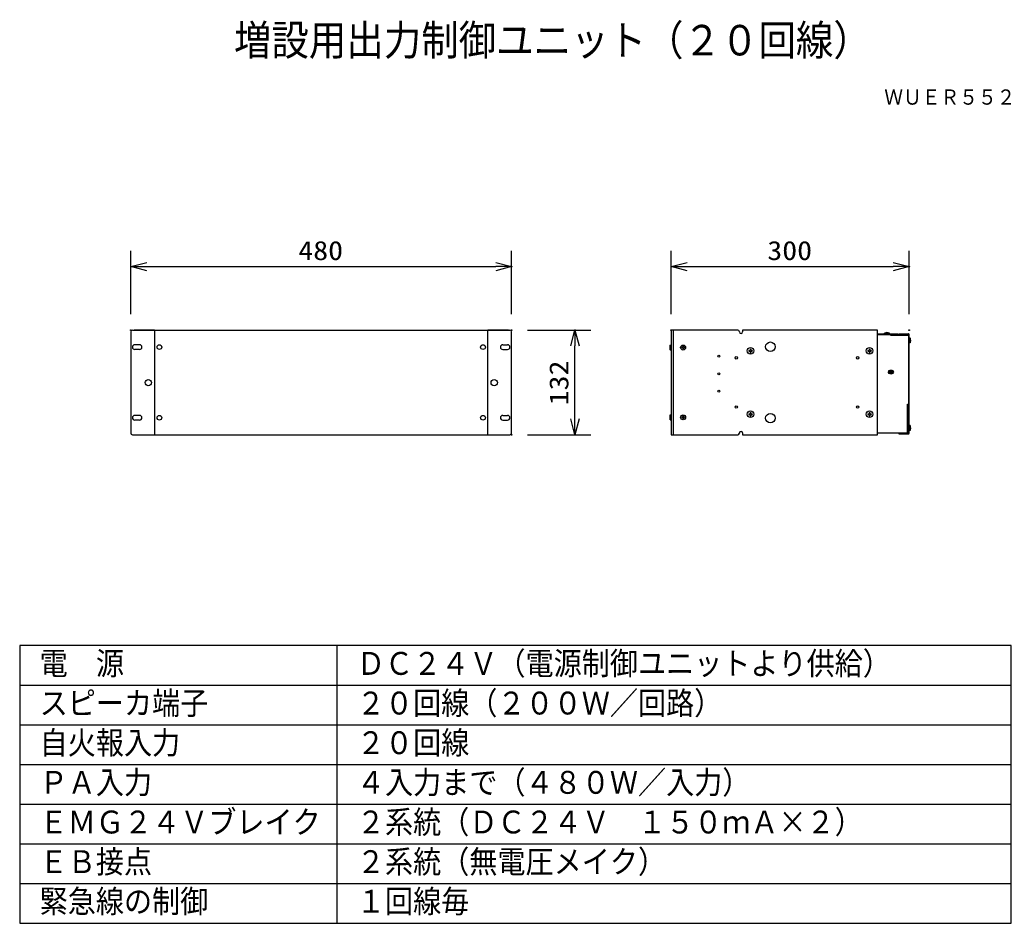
# Model space of a CAD drawing. Units: millimetres, scale not verified. Extents: x -63 to 63, y -57 to 57.
import ezdxf
from ezdxf.enums import TextEntityAlignment as Align

# ---------------------------------------------------------------- set-up
doc = ezdxf.new("R2010")
doc.units = ezdxf.units.MM
doc.header["$LTSCALE"] = 0.190236
doc.header["$PDMODE"] = 32
doc.header["$PDSIZE"] = 0.0951
for name, color, linetype in [('0-0_MOJI1', 2, 'Continuous'), ('0-1_TOUROKU', 1, 'Continuous'), ('0-2_GAIKEI', 1, 'Continuous'), ('0-3_WAKU', 1, 'Continuous'), ('0-4_SUNPO', 3, 'Continuous'), ('0-5_DEFPOINTS', 7, 'Continuous')]:
    doc.layers.add(name, color=color, linetype=linetype)
doc.styles.add('ＭＳ ゴシック', font='')
doc.styles.get('ＭＳ ゴシック').set_extended_font_data('MS Gothic')

# ---------------------------------------------------------------- blocks, each defined once
blk = doc.blocks.new('_OPEN30')
at = {"layer": '0-3_WAKU', "color": 7}
blk.add_line((0, 0), (-1, 0), dxfattribs=at)
blk.add_lwpolyline([(-1, 0.26795), (0, 0), (-1, -0.26795)], dxfattribs=at)

msp = doc.modelspace()

# ---------------------------------------------------------------- linework, layer by layer
at = {"layer": '0-2_GAIKEI', "color": 3}
for p, q in [((19.6381, 20.283), (19.6381, 28.283)), ((49.6381, 20.283), (49.6381, 28.283)), ((21.6381, 26.283), (47.6381, 26.283))]:
    msp.add_line(p, q, dxfattribs=at)
at = {"layer": '0-2_GAIKEI', "color": 7}
for p, q in [((-48.5001, 18.0835), (-48.5001, 5.2824)), ((-48.3006, 18.283), (-45.5001, 18.283)), ((-45.5001, 18.283), (-48.1012, 18.283)), ((-45.5001, 18.283), (-3.5, 18.283)), ((-45.5001, 18.283), (-45.5001, 5.083)), ((-3.5, 5.083), (-3.5, 18.283)), ((-0.5, 5.2824), (-0.5, 18.0835)), ((19.6381, 18.283), (19.6381, 5.083)), ((28.0381, 18.283), (19.6381, 18.283)), ((28.2381, 18.083), (28.2381, 18.053)), ((45.6381, 18.283), (28.6381, 18.283)), ((28.6381, 18.283), (28.6381, 18.053)), ((45.6381, 5.083), (45.6381, 18.283)), ((48.1381, 17.783), (45.6381, 17.783)), ((48.1381, 17.683), (45.6381, 17.683)), ((48.1381, 17.683), (48.1381, 17.583)), ((48.2381, 17.583), (48.2381, 17.683)), ((48.3381, 17.833), (48.3381, 17.733)), ((48.3381, 17.833), (49.5381, 17.833)), ((49.5381, 17.733), (48.3381, 17.733)), ((49.5381, 17.733), (49.5381, 5.283)), ((49.6381, 5.283), (49.6381, 17.733)), ((-48.3006, 5.083), (-45.5001, 5.083)), ((-48.1012, 5.083), (-45.5001, 5.083)), ((-45.5001, 5.083), (-3.5, 5.083)), ((-3.5, 5.083), (-0.6994, 5.083)), ((19.6381, 5.083), (28.0381, 5.083)), ((28.2381, 5.313), (28.2381, 5.283)), ((28.6381, 5.313), (28.6381, 5.083)), ((28.6381, 5.083), (45.6381, 5.083)), ((45.6381, 5.333), (49.4381, 5.333)), ((48.3381, 5.283), (48.3381, 5.183)), ((49.5381, 5.283), (48.3381, 5.283)), ((48.3381, 5.183), (49.5381, 5.183))]:
    msp.add_line(p, q, dxfattribs=at)
at = {"layer": '0-2_GAIKEI'}
for p, q in [((19.8681, 18.283), (19.8681, 5.083)), ((46.5231, 17.782), (46.5349, 17.9166)), ((46.5349, 17.9166), (47.1413, 17.9166)), ((47.1531, 17.782), (47.1413, 17.9166)), ((-47.4031, 16.4331), (-48.0015, 16.4331)), ((-1.5969, 16.4331), (-0.9986, 16.4331)), ((21.1031, 16.263), (21.1031, 16.153)), ((21.1731, 16.263), (21.1031, 16.263)), ((21.1731, 16.263), (21.1731, 16.153)), ((49.7717, 17.2862), (49.6372, 17.298)), ((-47.4031, 15.8348), (-48.0015, 15.8348)), ((-1.5969, 15.8348), (-0.9986, 15.8348)), ((19.5035, 15.7798), (19.6381, 15.768)), ((20.9581, 16.118), (20.9581, 16.048)), ((21.0681, 16.118), (20.9581, 16.118)), ((21.0681, 16.048), (20.9581, 16.048)), ((21.1031, 16.013), (21.1031, 15.903)), ((21.1731, 15.903), (21.1031, 15.903)), ((21.1731, 16.013), (21.1731, 15.903)), ((21.3181, 16.118), (21.2081, 16.118)), ((21.3181, 16.048), (21.2081, 16.048)), ((21.3181, 16.118), (21.3181, 16.048)), ((29.4281, 15.728), (29.5481, 15.728)), ((29.5931, 15.893), (29.5931, 15.773)), ((29.5931, 15.893), (29.6831, 15.893)), ((29.5931, 15.593), (29.5931, 15.473)), ((29.5931, 15.473), (29.6831, 15.473)), ((29.6831, 15.893), (29.6831, 15.773)), ((29.6831, 15.593), (29.6831, 15.473)), ((29.7281, 15.728), (29.8481, 15.728)), ((29.7281, 15.638), (29.8481, 15.638)), ((29.8481, 15.728), (29.8481, 15.638)), ((44.4281, 15.728), (44.5481, 15.728)), ((44.5931, 15.893), (44.5931, 15.773)), ((44.5931, 15.893), (44.6831, 15.893)), ((44.5931, 15.593), (44.5931, 15.473)), ((44.5931, 15.473), (44.6831, 15.473)), ((44.6831, 15.893), (44.6831, 15.773)), ((44.6831, 15.593), (44.6831, 15.473)), ((44.7281, 15.728), (44.8481, 15.728)), ((44.7281, 15.638), (44.8481, 15.638)), ((44.8481, 15.728), (44.8481, 15.638)), ((47.0929, 12.9444), (47.5834, 12.9444)), ((47.5828, 13.0444), (47.0935, 13.0444)), ((-47.4031, 7.5311), (-48.0015, 7.5311)), ((-1.5969, 7.5311), (-0.9986, 7.5311)), ((29.4281, 7.728), (29.5481, 7.728)), ((29.4281, 7.728), (29.4281, 7.638)), ((29.4281, 7.638), (29.5481, 7.638)), ((29.5931, 7.893), (29.6831, 7.893)), ((29.5931, 7.893), (29.5931, 7.773)), ((29.5931, 7.593), (29.5931, 7.473)), ((29.6831, 7.893), (29.6831, 7.773)), ((29.6831, 7.593), (29.6831, 7.473)), ((29.7281, 7.728), (29.8481, 7.728)), ((29.7281, 7.638), (29.8481, 7.638)), ((29.8481, 7.728), (29.8481, 7.638)), ((44.4281, 7.728), (44.5481, 7.728)), ((44.4281, 7.728), (44.4281, 7.638)), ((44.4281, 7.638), (44.5481, 7.638)), ((44.5931, 7.893), (44.6831, 7.893)), ((44.5931, 7.893), (44.5931, 7.773)), ((44.5931, 7.593), (44.5931, 7.473)), ((44.6831, 7.893), (44.6831, 7.773)), ((44.6831, 7.593), (44.6831, 7.473)), ((44.7281, 7.728), (44.8481, 7.728)), ((44.7281, 7.638), (44.8481, 7.638)), ((44.8481, 7.728), (44.8481, 7.638)), ((-47.4031, 6.9328), (-48.0015, 6.9328)), ((-1.5969, 6.9328), (-0.9986, 6.9328)), ((19.5035, 6.9797), (19.6381, 6.968)), ((21.0681, 7.318), (20.9581, 7.318)), ((20.9581, 7.318), (20.9581, 7.248)), ((21.0681, 7.248), (20.9581, 7.248)), ((21.1731, 7.463), (21.1031, 7.463)), ((21.1031, 7.463), (21.1031, 7.353)), ((21.1031, 7.213), (21.1031, 7.103)), ((21.1731, 7.103), (21.1031, 7.103)), ((21.1731, 7.463), (21.1731, 7.353)), ((21.1731, 7.213), (21.1731, 7.103)), ((21.3181, 7.318), (21.2081, 7.318)), ((21.3181, 7.248), (21.2081, 7.248)), ((21.3181, 7.318), (21.3181, 7.248)), ((29.5931, 7.473), (29.6831, 7.473)), ((44.5931, 7.473), (44.6831, 7.473)), ((49.5381, 6.333), (49.4381, 6.333)), ((49.7717, 6.2362), (49.6372, 6.2479)), ((49.7717, 5.6297), (49.6372, 5.618)), ((49.7717, 6.2362), (49.7717, 5.6297))]:
    msp.add_line(p, q, dxfattribs=at)
at = {"layer": '0-2_GAIKEI', "color": 7}
msp.add_lwpolyline([(-0.8989, 18.283), (-3.5, 18.283), (-0.6994, 18.283)], dxfattribs=at)
at = {"layer": '0-2_GAIKEI'}
for points in [[(49.5381, 17.583), (47.3381, 17.583), (47.3381, 17.683)], [(19.5035, 15.7798), (19.5035, 16.3862), (19.6381, 16.398)], [(49.7717, 17.2862), (49.7717, 16.6798), (49.6372, 16.668)], [(29.4281, 15.728), (29.4281, 15.638), (29.5481, 15.638)], [(44.4281, 15.728), (44.4281, 15.638), (44.5481, 15.638)], [(49.4381, 5.333), (49.4381, 8.933), (49.5381, 8.933)], [(19.5035, 6.9797), (19.5035, 7.5862), (19.6381, 7.598)]]:
    msp.add_lwpolyline(points, dxfattribs=at)
for centre, radius in [((-44.9018, 16.134), 0.2992), ((-4.0984, 16.134), 0.2992), ((21.1381, 16.083), 0.315), ((32.1381, 16.183), 0.6), ((25.6381, 14.983), 0.12), ((29.6381, 15.683), 0.415), ((44.6381, 15.683), 0.415), ((27.8381, 14.783), 0.16), ((43.1381, 14.783), 0.16), ((25.6381, 12.783), 0.12), ((47.3381, 12.993), 0.25), ((-46.2979, 11.6646), 0.3989), ((-2.6856, 11.6646), 0.3989), ((25.6381, 10.583), 0.12), ((-44.9018, 7.232), 0.2992), ((-4.0984, 7.232), 0.2992), ((21.1381, 7.283), 0.315), ((27.8381, 8.583), 0.16), ((29.6381, 7.683), 0.415), ((32.1381, 7.183), 0.6), ((43.1381, 8.583), 0.16), ((44.6381, 7.683), 0.415)]:
    msp.add_circle(centre, radius, dxfattribs=at)
at = {"layer": '0-2_GAIKEI', "color": 7}
for centre, radius, start, end in [((-48.3006, 18.0835), 0.1994, 90, 180), ((-0.6994, 18.0835), 0.1994, 0, 90), ((28.0381, 18.083), 0.2, 0, 90), ((28.4381, 18.053), 0.2, 180, 270), ((28.4381, 18.053), 0.2, 270, 0), ((48.1381, 17.683), 0.1, 0, 90), ((49.5381, 17.733), 0.1, 0, 90), ((-48.3006, 5.2824), 0.1994, 180, 270), ((-0.6994, 5.2824), 0.1994, 270, 0), ((28.0381, 5.283), 0.2, 270, 0), ((28.4381, 5.313), 0.2, 90, 180), ((28.4381, 5.313), 0.2, 0, 90), ((49.4381, 5.433), 0.1, 270, 0), ((49.5381, 5.283), 0.1, 270, 0)]:
    msp.add_arc(centre, radius, start, end, dxfattribs=at)
at = {"layer": '0-2_GAIKEI'}
for centre, radius, start, end in [((46.8381, 17.1151), 0.8569, 69.27546, 110.72454), ((-48.0015, 16.134), 0.2992, 90, 270), ((-47.4031, 16.134), 0.2992, 270, 90), ((-1.5969, 16.134), 0.2992, 90, 270), ((-0.9986, 16.134), 0.2992, 270, 90), ((20.3049, 16.083), 0.8569, 159.27546, 200.72454), ((48.9703, 16.983), 0.8569, 339.27546, 20.72454), ((21.0681, 16.153), 0.035, 270, 0), ((21.0681, 16.013), 0.035, 0, 90), ((21.2081, 16.153), 0.035, 180, 270), ((21.2081, 16.013), 0.035, 90, 180), ((29.5481, 15.773), 0.045, 270, 0), ((29.5481, 15.593), 0.045, 0, 90), ((29.7281, 15.773), 0.045, 180, 270), ((29.7281, 15.593), 0.045, 90, 180), ((44.5481, 15.773), 0.045, 270, 0), ((44.5481, 15.593), 0.045, 0, 90), ((44.7281, 15.773), 0.045, 180, 270), ((44.7281, 15.593), 0.045, 90, 180), ((47.1831, 12.993), 0.195, 90, 180), ((47.1831, 12.993), 0.195, 180, 270), ((47.4931, 12.993), 0.195, 360, 90), ((47.4931, 12.993), 0.195, 270, 360), ((-48.0015, 7.232), 0.2992, 90, 270), ((-47.4031, 7.232), 0.2992, 270, 90), ((-1.5969, 7.232), 0.2992, 90, 270), ((-0.9986, 7.232), 0.2992, 270, 90), ((20.3049, 7.283), 0.8569, 159.27546, 200.72454), ((29.5481, 7.773), 0.045, 270, 0), ((29.5481, 7.593), 0.045, 0, 90), ((29.7281, 7.773), 0.045, 180, 270), ((29.7281, 7.593), 0.045, 90, 180), ((44.5481, 7.773), 0.045, 270, 0), ((44.5481, 7.593), 0.045, 0, 90), ((44.7281, 7.773), 0.045, 180, 270), ((44.7281, 7.593), 0.045, 90, 180), ((21.0681, 7.353), 0.035, 270, 0), ((21.0681, 7.213), 0.035, 0, 90), ((21.2081, 7.353), 0.035, 180, 270), ((21.2081, 7.213), 0.035, 90, 180), ((48.9703, 5.933), 0.8569, 339.27546, 20.72454)]:
    msp.add_arc(centre, radius, start, end, dxfattribs=at)
at = {"layer": '0-3_WAKU', "color": 4}
for p, q in [((62.5001, -21.5), (-62.5001, -21.5)), ((-62.5001, -21.5), (-62.5001, -56.5001)), ((-22.5, -56.5001), (-22.5, -21.5)), ((62.5001, -56.5001), (62.5001, -21.5)), ((-62.5001, -56.5001), (62.5001, -56.5001))]:
    msp.add_line(p, q, dxfattribs=at)
at = {"layer": '0-3_WAKU'}
for p, q in [((-62.5001, -26.5), (62.5001, -26.5)), ((-62.5001, -31.5001), (62.5001, -31.5001)), ((-62.5001, -36.5001), (62.5001, -36.5001)), ((-62.5001, -41.5001), (62.5001, -41.5001)), ((-62.5001, -46.5001), (62.5001, -46.5001)), ((-62.5001, -51.5001), (62.5001, -51.5001))]:
    msp.add_line(p, q, dxfattribs=at)
at = {"layer": '0-3_WAKU', "color": 7}
for p in [(49.6381, 26.283), (19.6381, 18.283), (49.6381, 18.283)]:
    msp.add_point(p, dxfattribs=at)
at = {"layer": '0-4_SUNPO'}
for p, q in [((-48.5001, 20.283), (-48.5001, 28.283)), ((-0.5, 20.283), (-0.5, 28.283)), ((-46.5001, 26.283), (-2.5, 26.283)), ((1.5, 18.283), (9.5, 18.283)), ((7.5, 7.083), (7.5, 16.283)), ((1.5, 5.083), (9.5, 5.083))]:
    msp.add_line(p, q, dxfattribs=at)
at = {"layer": '0-5_DEFPOINTS'}
for p in [(-0.5, 26.283), (-48.5001, 18.283), (-0.5, 18.283), (-0.5, 18.283), (7.5, 18.283), (-0.5, 5.083)]:
    msp.add_point(p, dxfattribs=at)

# ---------------------------------------------------------------- block references
at = {"layer": '0-2_GAIKEI', "xscale": 2, "yscale": 2, "rotation": 180}
msp.add_blockref('_OPEN30', (19.6381, 26.283), dxfattribs=at)
at = {"layer": '0-2_GAIKEI', "xscale": 2, "yscale": 2}
msp.add_blockref('_OPEN30', (49.6381, 26.283), dxfattribs=at)
at = {"layer": '0-4_SUNPO', "xscale": 2, "yscale": 2}
for p, rotation in [((-48.5001, 26.283), 180), ((7.5, 18.283), 90), ((7.5, 5.083), 270)]:
    msp.add_blockref('_OPEN30', p, dxfattribs=dict(at, rotation=rotation))
msp.add_blockref('_OPEN30', (-0.5, 26.283), dxfattribs=at)

# ---------------------------------------------------------------- texts
at = {"layer": '0-0_MOJI1', "style": 'ＭＳ ゴシック', "width": 0.9}
for s, height, p in [('増設用出力制御ユニット（２０回線）', 3.848, (-35.5001, 51.7599)), ('電\u3000源', 2.887, (-60.0001, -26.0552)), ('ＤＣ２４Ｖ（電源制御ユニットより供給）', 2.887, (-20, -26.0552)), ('スピーカ端子', 2.887, (-60.0001, -31.0552)), ('２０回線（２００Ｗ／回路）', 2.887, (-20, -31.0552)), ('自火報入力', 2.887, (-60.0001, -36.0552)), ('２０回線', 2.887, (-20, -36.0552)), ('ＰＡ入力', 2.887, (-60.0001, -41.0552)), ('４入力まで（４８０Ｗ／入力）', 2.887, (-20, -41.0552)), ('ＥＭＧ２４Ｖブレイク', 2.887, (-60.0001, -46.0552)), ('２系統（ＤＣ２４Ｖ\u3000１５０ｍＡ×２）', 2.887, (-20, -46.0552)), ('ＥＢ接点', 2.887, (-60.0001, -51.0552)), ('２系統（無電圧メイク）', 2.887, (-20, -51.0552)), ('緊急線の制御', 2.887, (-60.0001, -56.0552)), ('１回線毎', 2.887, (-20, -56.0552))]:
    msp.add_text(s, height=height, dxfattribs=at).set_placement(p, align=Align.BOTTOM_LEFT)
at = {"layer": '0-1_TOUROKU', "style": 'ＭＳ ゴシック', "width": 0.9}
msp.add_text('ＷＵＥＲ５５２', height=1.925, dxfattribs=at).set_placement((46.5, 46.13), align=Align.BOTTOM_LEFT)
at = {"layer": '0-2_GAIKEI', "color": 3, "style": 'ＭＳ ゴシック', "width": 1.15}
msp.add_text('300', height=2.406, dxfattribs=at).set_placement((31.751, 26.3926), align=Align.BOTTOM_LEFT)
at = {"layer": '0-4_SUNPO', "style": 'ＭＳ ゴシック', "width": 1.15}
msp.add_text('480', height=2.406, dxfattribs=at).set_placement((-27.3872, 26.3926), align=Align.BOTTOM_LEFT)
msp.add_text('132', height=2.406, rotation=90, dxfattribs=at).set_placement((7.3904, 8.7958), align=Align.BOTTOM_LEFT)

doc.saveas('drawing.dxf')
